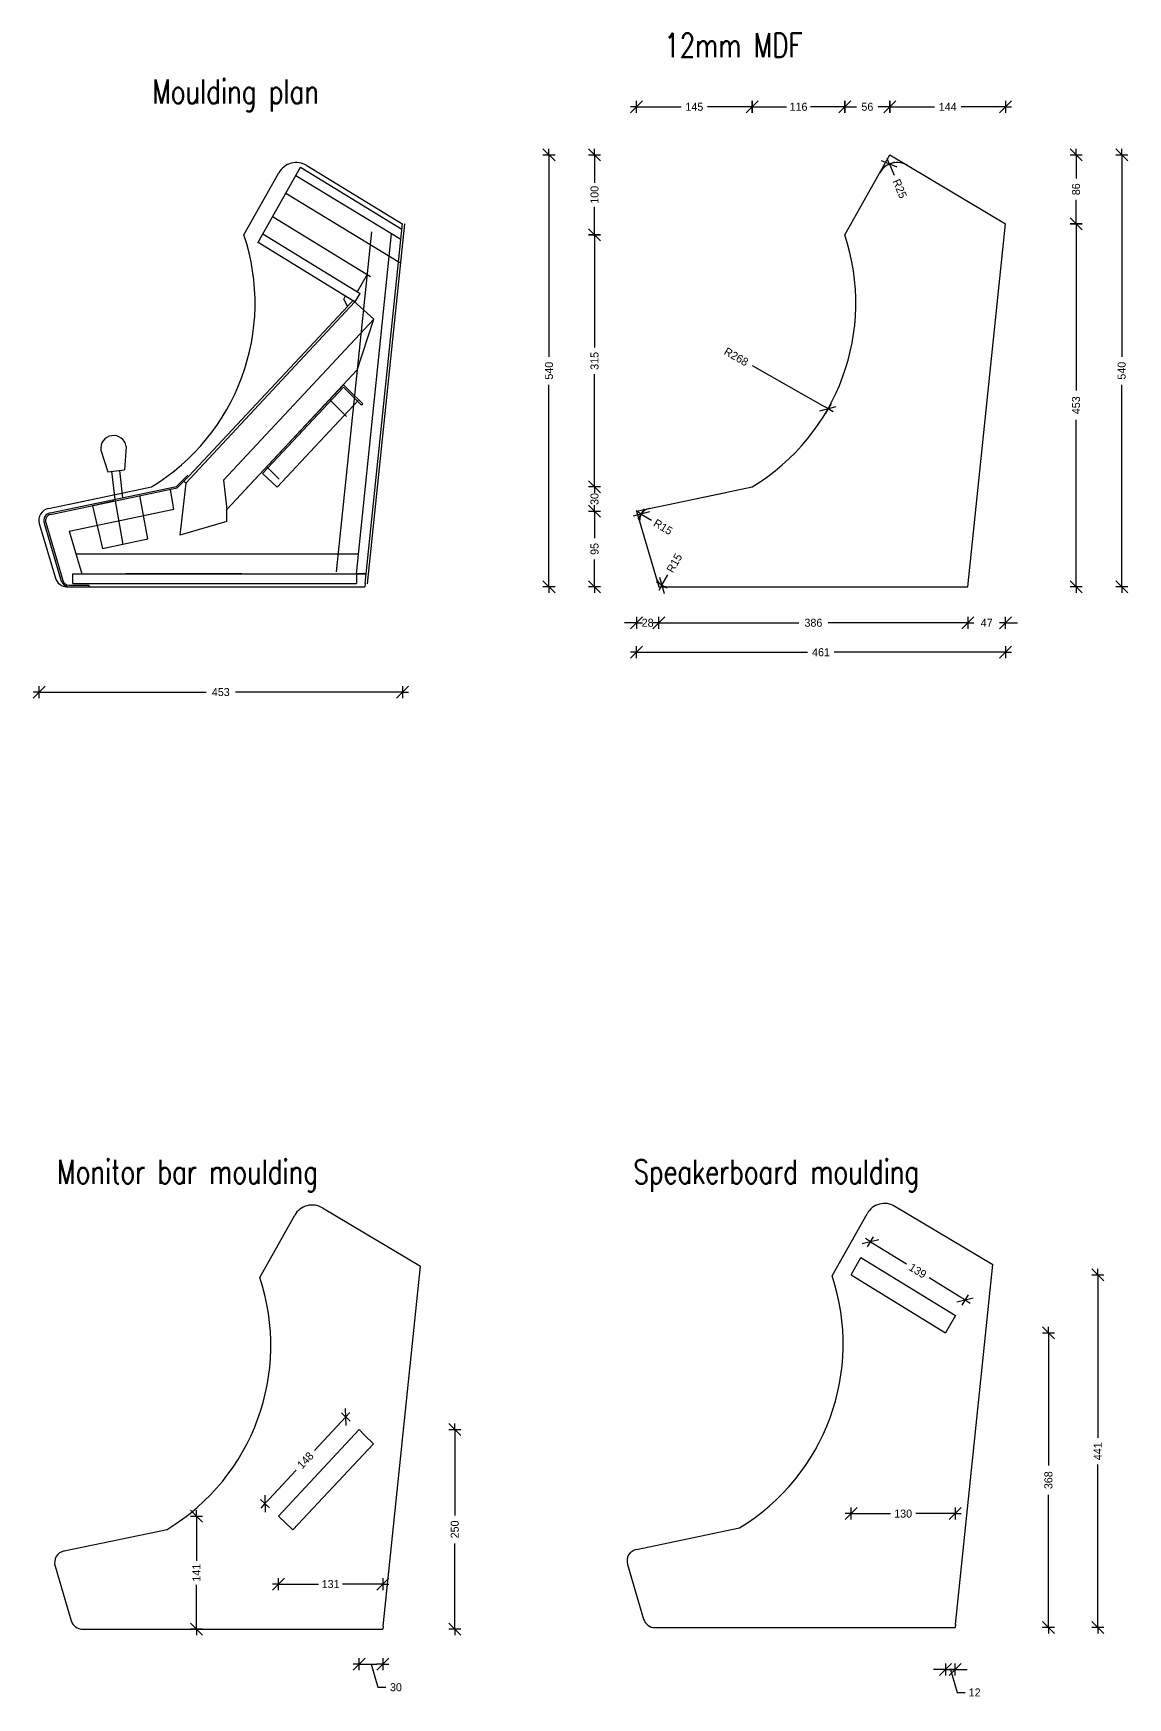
# Model space of a CAD drawing. Header units: millimetres. Extents: x 9100 to 11259, y -2398 to 2457.
# Drawn here: x 9104 to 10471, y 377 to 2457 of the extents above; entities that cross this region are included whole.
import ezdxf

# ---------------------------------------------------------------- set-up
doc = ezdxf.new("R2010")
doc.units = ezdxf.units.MM
doc.header["$LTSCALE"] = 100
doc.layers.get('0').update_dxf_attribs({"lineweight": 25})
doc.styles.add('Arch-Dim', font='romans.shx', dxfattribs={"width": 0.75})
doc.dimstyles.new('BYG', dxfattribs={"dimscale": 0, "dimtxt": 2, "dimasz": 1.5, "dimexe": 1.25, "dimexo": 0.625, "dimgap": 1, "dimtad": 0, "dimdec": 0, "dimzin": 0, "dimdsep": 46, "dimtxsty": 'Standard', "dimblk1": 'BTSKRAM', "dimblk2": 'BTSKRAM', "dimsah": 1, "dimcen": 1.5, "dimse1": 1, "dimse2": 1, "dimadec": 0, "dimazin": 0, "dimtfac": 1, "dimtdec": 0, "dimtofl": 0, "dimtmove": 1, "dimatfit": 3, "dimldrblk": 'BTSKRAM', "dimfxl": 1, "dimtolj": 1, "dimtzin": 0, "dimarcsym": 0})

# ---------------------------------------------------------------- blocks, each defined once
blk = doc.blocks.new('BTSKRAM')
for p, q in [((-1, -1), (1, 1)), ((0, 0), (-1, 0)), ((0, 1), (0, -1)), ((0, 0), (1, 0))]:
    blk.add_line(p, q)
blk = doc.blocks.new('*D29')
at = {"color": 0, "lineweight": -2, "transparency": 16777216}
for p, q in [((9118.6, 1633.8), (9319.5, 1633.8)), ((9557.1, 1633.8), (9356.2, 1633.8))]:
    blk.add_line(p, q, dxfattribs=at)
at = {"layer": 'Defpoints', "color": 0, "transparency": 16777216}
for p in [(9564.6, 2218.9), (9111.1, 1844.4), (9564.6, 1633.8)]:
    blk.add_point(p, dxfattribs=at)
at = {"color": 0, "lineweight": -2, "transparency": 16777216, "xscale": 7.5, "yscale": 7.5, "zscale": 7.5, "rotation": 180}
blk.add_blockref('BTSKRAM', (9111.1, 1633.8), dxfattribs=at)
at = {"color": 0, "lineweight": -2, "transparency": 16777216, "xscale": 7.5, "yscale": 7.5, "zscale": 7.5}
blk.add_blockref('BTSKRAM', (9564.6, 1633.8), dxfattribs=at)
at = {"color": 0, "transparency": 16777216, "insert": (9337.8, 1633.8), "char_height": 10, "attachment_point": 5}
blk.add_mtext('\\A1;453', dxfattribs=at)
blk = doc.blocks.new('*D30')
at = {"color": 0, "lineweight": -2, "transparency": 16777216}
for p, q in [((9849.5, 1720.4), (9842, 1720.4)), ((9892.5, 1720.4), (9900, 1720.4))]:
    blk.add_line(p, q, dxfattribs=at)
at = {"layer": 'Defpoints', "color": 0, "transparency": 16777216}
for p in [(9857, 1860), (9885, 1765.5), (9885, 1720.4)]:
    blk.add_point(p, dxfattribs=at)
at = {"color": 0, "lineweight": -2, "transparency": 16777216, "xscale": 7.5, "yscale": 7.5, "zscale": 7.5}
blk.add_blockref('BTSKRAM', (9857, 1720.4), dxfattribs=at)
at = {"color": 0, "lineweight": -2, "transparency": 16777216, "xscale": 7.5, "yscale": 7.5, "zscale": 7.5, "rotation": 180}
blk.add_blockref('BTSKRAM', (9885, 1720.4), dxfattribs=at)
at = {"color": 0, "transparency": 16777216, "insert": (9871, 1720.4), "char_height": 10, "attachment_point": 5}
blk.add_mtext('\\A1;28', dxfattribs=at)
blk = doc.blocks.new('*D31')
at = {"color": 0, "lineweight": -2, "transparency": 16777216}
for p, q in [((9892.5, 1720.4), (10059.7, 1720.4)), ((10263.6, 1720.4), (10096.4, 1720.4))]:
    blk.add_line(p, q, dxfattribs=at)
at = {"layer": 'Defpoints', "color": 0, "transparency": 16777216}
for p in [(9885, 1765.5), (10271.1, 1765.5), (10271.1, 1720.4)]:
    blk.add_point(p, dxfattribs=at)
at = {"color": 0, "lineweight": -2, "transparency": 16777216, "xscale": 7.5, "yscale": 7.5, "zscale": 7.5, "rotation": 180}
blk.add_blockref('BTSKRAM', (9885, 1720.4), dxfattribs=at)
at = {"color": 0, "lineweight": -2, "transparency": 16777216, "xscale": 7.5, "yscale": 7.5, "zscale": 7.5}
blk.add_blockref('BTSKRAM', (10271.1, 1720.4), dxfattribs=at)
at = {"color": 0, "transparency": 16777216, "insert": (10078.1, 1720.4), "char_height": 10, "attachment_point": 5}
blk.add_mtext('\\A1;386', dxfattribs=at)
blk = doc.blocks.new('*D32')
at = {"color": 0, "lineweight": -2, "transparency": 16777216}
for p, q in [((10263.6, 1720.4), (10256.1, 1720.4)), ((10325.6, 1720.4), (10333.1, 1720.4))]:
    blk.add_line(p, q, dxfattribs=at)
at = {"layer": 'Defpoints', "color": 0, "transparency": 16777216}
for p in [(10318.1, 2218.9), (10271.1, 1765.5), (10318.1, 1720.4)]:
    blk.add_point(p, dxfattribs=at)
at = {"color": 0, "lineweight": -2, "transparency": 16777216, "xscale": 7.5, "yscale": 7.5, "zscale": 7.5}
blk.add_blockref('BTSKRAM', (10271.1, 1720.4), dxfattribs=at)
at = {"color": 0, "lineweight": -2, "transparency": 16777216, "xscale": 7.5, "yscale": 7.5, "zscale": 7.5, "rotation": 180}
blk.add_blockref('BTSKRAM', (10318.1, 1720.4), dxfattribs=at)
at = {"color": 0, "transparency": 16777216, "insert": (10294.6, 1720.4), "char_height": 10, "attachment_point": 5}
blk.add_mtext('\\A1;47', dxfattribs=at)
blk = doc.blocks.new('*D33')
at = {"color": 0, "lineweight": -2, "transparency": 16777216}
for p, q in [((9804.7, 1852.5), (9804.7, 1826)), ((9804.7, 1773), (9804.7, 1799.4))]:
    blk.add_line(p, q, dxfattribs=at)
at = {"layer": 'Defpoints', "color": 0, "transparency": 16777216}
for p in [(9804.7, 1860), (9857, 1860), (9885, 1765.5)]:
    blk.add_point(p, dxfattribs=at)
at = {"color": 0, "lineweight": -2, "transparency": 16777216, "xscale": 7.5, "yscale": 7.5, "zscale": 7.5}
for p, rotation in [((9804.7, 1860), 90), ((9804.7, 1765.5), 270)]:
    blk.add_blockref('BTSKRAM', p, dxfattribs=dict(at, rotation=rotation))
at = {"color": 0, "transparency": 16777216, "insert": (9804.7, 1812.7), "char_height": 10, "attachment_point": 5, "rotation": 90}
blk.add_mtext('\\A1;95', dxfattribs=at)
blk = doc.blocks.new('*D34')
at = {"color": 0, "lineweight": -2, "transparency": 16777216}
for p, q in [((9804.7, 1897.8), (9804.7, 1905.3)), ((9804.7, 1852.5), (9804.7, 1845))]:
    blk.add_line(p, q, dxfattribs=at)
at = {"layer": 'Defpoints', "color": 0, "transparency": 16777216}
for p in [(9804.7, 1890.3), (10001.7, 1890.3), (9857, 1860)]:
    blk.add_point(p, dxfattribs=at)
at = {"color": 0, "lineweight": -2, "transparency": 16777216, "xscale": 7.5, "yscale": 7.5, "zscale": 7.5}
for p, rotation in [((9804.7, 1890.3), 270), ((9804.7, 1860), 90)]:
    blk.add_blockref('BTSKRAM', p, dxfattribs=dict(at, rotation=rotation))
at = {"color": 0, "transparency": 16777216, "insert": (9804.7, 1875.1), "char_height": 10, "attachment_point": 5, "rotation": 90}
blk.add_mtext('\\A1;30', dxfattribs=at)
blk = doc.blocks.new('*D35')
at = {"color": 0, "lineweight": -2, "transparency": 16777216}
for p, q in [((9804.7, 2197.6), (9804.7, 2064.4)), ((9804.7, 1897.8), (9804.7, 2031))]:
    blk.add_line(p, q, dxfattribs=at)
at = {"layer": 'Defpoints', "color": 0, "transparency": 16777216}
for p in [(9804.7, 2205.1), (10117.3, 2205.1), (10001.7, 1890.3)]:
    blk.add_point(p, dxfattribs=at)
at = {"color": 0, "lineweight": -2, "transparency": 16777216, "xscale": 7.5, "yscale": 7.5, "zscale": 7.5}
for p, rotation in [((9804.7, 2205.1), 90), ((9804.7, 1890.3), 270)]:
    blk.add_blockref('BTSKRAM', p, dxfattribs=dict(at, rotation=rotation))
at = {"color": 0, "transparency": 16777216, "insert": (9804.7, 2047.7), "char_height": 10, "attachment_point": 5, "rotation": 90}
blk.add_mtext('\\A1;315', dxfattribs=at)
blk = doc.blocks.new('*D36')
at = {"color": 0, "lineweight": -2, "transparency": 16777216}
for p, q in [((9804.7, 2297.8), (9804.7, 2270.2)), ((9804.7, 2212.6), (9804.7, 2240.2))]:
    blk.add_line(p, q, dxfattribs=at)
at = {"layer": 'Defpoints', "color": 0, "transparency": 16777216}
for p in [(9804.7, 2305.3), (10173.7, 2305.3), (10117.3, 2205.1)]:
    blk.add_point(p, dxfattribs=at)
at = {"color": 0, "lineweight": -2, "transparency": 16777216, "xscale": 7.5, "yscale": 7.5, "zscale": 7.5}
for p, rotation in [((9804.7, 2305.3), 90), ((9804.7, 2205.1), 270)]:
    blk.add_blockref('BTSKRAM', p, dxfattribs=dict(at, rotation=rotation))
at = {"color": 0, "transparency": 16777216, "insert": (9804.7, 2255.2), "char_height": 10, "attachment_point": 5, "rotation": 90}
blk.add_mtext('\\A1;100', dxfattribs=at)
blk = doc.blocks.new('*D37')
at = {"color": 0, "lineweight": -2, "transparency": 16777216}
for p, q in [((9864.5, 2365.1), (9912.7, 2365.1)), ((9994.2, 2365.1), (9946, 2365.1))]:
    blk.add_line(p, q, dxfattribs=at)
at = {"layer": 'Defpoints', "color": 0, "transparency": 16777216}
for p in [(10001.7, 2365.1), (10001.7, 1890.3), (9857, 1860)]:
    blk.add_point(p, dxfattribs=at)
at = {"color": 0, "lineweight": -2, "transparency": 16777216, "xscale": 7.5, "yscale": 7.5, "zscale": 7.5, "rotation": 180}
blk.add_blockref('BTSKRAM', (9857, 2365.1), dxfattribs=at)
at = {"color": 0, "lineweight": -2, "transparency": 16777216, "xscale": 7.5, "yscale": 7.5, "zscale": 7.5}
blk.add_blockref('BTSKRAM', (10001.7, 2365.1), dxfattribs=at)
at = {"color": 0, "transparency": 16777216, "insert": (9929.4, 2365.1), "char_height": 10, "attachment_point": 5}
blk.add_mtext('\\A1;145', dxfattribs=at)
blk = doc.blocks.new('*D38')
at = {"color": 0, "lineweight": -2, "transparency": 16777216}
for p, q in [((10009.2, 2365.1), (10044.5, 2365.1)), ((10109.8, 2365.1), (10074.5, 2365.1))]:
    blk.add_line(p, q, dxfattribs=at)
at = {"layer": 'Defpoints', "color": 0, "transparency": 16777216}
for p in [(10117.3, 2365.1), (10117.3, 2205.1), (10001.7, 1890.3)]:
    blk.add_point(p, dxfattribs=at)
at = {"color": 0, "lineweight": -2, "transparency": 16777216, "xscale": 7.5, "yscale": 7.5, "zscale": 7.5, "rotation": 180}
blk.add_blockref('BTSKRAM', (10001.7, 2365.1), dxfattribs=at)
at = {"color": 0, "lineweight": -2, "transparency": 16777216, "xscale": 7.5, "yscale": 7.5, "zscale": 7.5}
blk.add_blockref('BTSKRAM', (10117.3, 2365.1), dxfattribs=at)
at = {"color": 0, "transparency": 16777216, "insert": (10059.5, 2365.1), "char_height": 10, "attachment_point": 5}
blk.add_mtext('\\A1;116', dxfattribs=at)
blk = doc.blocks.new('*D39')
at = {"color": 0, "lineweight": -2, "transparency": 16777216}
for p, q in [((10124.8, 2365.1), (10132.1, 2365.1)), ((10166.2, 2365.1), (10158.8, 2365.1))]:
    blk.add_line(p, q, dxfattribs=at)
at = {"layer": 'Defpoints', "color": 0, "transparency": 16777216}
for p in [(10173.7, 2365.1), (10173.7, 2305.3), (10117.3, 2205.1)]:
    blk.add_point(p, dxfattribs=at)
at = {"color": 0, "lineweight": -2, "transparency": 16777216, "xscale": 7.5, "yscale": 7.5, "zscale": 7.5, "rotation": 180}
blk.add_blockref('BTSKRAM', (10117.3, 2365.1), dxfattribs=at)
at = {"color": 0, "lineweight": -2, "transparency": 16777216, "xscale": 7.5, "yscale": 7.5, "zscale": 7.5}
blk.add_blockref('BTSKRAM', (10173.7, 2365.1), dxfattribs=at)
at = {"color": 0, "transparency": 16777216, "insert": (10145.5, 2365.1), "char_height": 10, "attachment_point": 5}
blk.add_mtext('\\A1;56', dxfattribs=at)
blk = doc.blocks.new('*D40')
at = {"color": 0, "lineweight": -2, "transparency": 16777216}
for p, q in [((10181.2, 2365.1), (10229.2, 2365.1)), ((10310.6, 2365.1), (10262.6, 2365.1))]:
    blk.add_line(p, q, dxfattribs=at)
at = {"layer": 'Defpoints', "color": 0, "transparency": 16777216}
for p in [(10318.1, 2365.1), (10173.7, 2305.3), (10318.1, 2218.9)]:
    blk.add_point(p, dxfattribs=at)
at = {"color": 0, "lineweight": -2, "transparency": 16777216, "xscale": 7.5, "yscale": 7.5, "zscale": 7.5, "rotation": 180}
blk.add_blockref('BTSKRAM', (10173.7, 2365.1), dxfattribs=at)
at = {"color": 0, "lineweight": -2, "transparency": 16777216, "xscale": 7.5, "yscale": 7.5, "zscale": 7.5}
blk.add_blockref('BTSKRAM', (10318.1, 2365.1), dxfattribs=at)
at = {"color": 0, "transparency": 16777216, "insert": (10245.9, 2365.1), "char_height": 10, "attachment_point": 5}
blk.add_mtext('\\A1;144', dxfattribs=at)
blk = doc.blocks.new('*D41')
at = {"color": 0, "lineweight": -2, "transparency": 16777216}
for p, q in [((10406.2, 2297.8), (10406.2, 2275.5)), ((10406.2, 2226.4), (10406.2, 2248.8))]:
    blk.add_line(p, q, dxfattribs=at)
at = {"layer": 'Defpoints', "color": 0, "transparency": 16777216}
for p in [(10173.7, 2305.3), (10318.1, 2218.9), (10406.2, 2218.9)]:
    blk.add_point(p, dxfattribs=at)
at = {"color": 0, "lineweight": -2, "transparency": 16777216, "xscale": 7.5, "yscale": 7.5, "zscale": 7.5}
for p, rotation in [((10406.2, 2305.3), 90), ((10406.2, 2218.9), 270)]:
    blk.add_blockref('BTSKRAM', p, dxfattribs=dict(at, rotation=rotation))
at = {"color": 0, "transparency": 16777216, "insert": (10406.2, 2262.1), "char_height": 10, "attachment_point": 5, "rotation": 90}
blk.add_mtext('\\A1;86', dxfattribs=at)
blk = doc.blocks.new('*D42')
at = {"color": 0, "lineweight": -2, "transparency": 16777216}
for p, q in [((10406.2, 2211.4), (10406.2, 2010.5)), ((10406.2, 1773), (10406.2, 1973.9))]:
    blk.add_line(p, q, dxfattribs=at)
at = {"layer": 'Defpoints', "color": 0, "transparency": 16777216}
for p in [(10318.1, 2218.9), (10271.1, 1765.5), (10406.2, 1765.5)]:
    blk.add_point(p, dxfattribs=at)
at = {"color": 0, "lineweight": -2, "transparency": 16777216, "xscale": 7.5, "yscale": 7.5, "zscale": 7.5}
for p, rotation in [((10406.2, 2218.9), 90), ((10406.2, 1765.5), 270)]:
    blk.add_blockref('BTSKRAM', p, dxfattribs=dict(at, rotation=rotation))
at = {"color": 0, "transparency": 16777216, "insert": (10406.2, 1992.2), "char_height": 10, "attachment_point": 5, "rotation": 90}
blk.add_mtext('\\A1;453', dxfattribs=at)
blk = doc.blocks.new('*D43')
at = {"color": 0, "lineweight": -2, "transparency": 16777216}
for p, q in [((9864.5, 1683.6), (10070.9, 1683.6)), ((10310.6, 1683.6), (10104.2, 1683.6))]:
    blk.add_line(p, q, dxfattribs=at)
at = {"layer": 'Defpoints', "color": 0, "transparency": 16777216}
for p in [(10318.1, 2218.9), (9857, 1860), (10318.1, 1683.6)]:
    blk.add_point(p, dxfattribs=at)
at = {"color": 0, "lineweight": -2, "transparency": 16777216, "xscale": 7.5, "yscale": 7.5, "zscale": 7.5, "rotation": 180}
blk.add_blockref('BTSKRAM', (9857, 1683.6), dxfattribs=at)
at = {"color": 0, "lineweight": -2, "transparency": 16777216, "xscale": 7.5, "yscale": 7.5, "zscale": 7.5}
blk.add_blockref('BTSKRAM', (10318.1, 1683.6), dxfattribs=at)
at = {"color": 0, "transparency": 16777216, "insert": (10087.6, 1683.6), "char_height": 10, "attachment_point": 5}
blk.add_mtext('\\A1;461', dxfattribs=at)
blk = doc.blocks.new('*D44')
at = {"color": 0, "lineweight": -2, "transparency": 16777216}
for p, q in [((9747.8, 2297.8), (9747.8, 2052.9)), ((9747.8, 1773), (9747.8, 2017.9))]:
    blk.add_line(p, q, dxfattribs=at)
at = {"layer": 'Defpoints', "color": 0, "transparency": 16777216}
for p in [(9747.8, 2305.3), (10173.7, 2305.3), (9885, 1765.5)]:
    blk.add_point(p, dxfattribs=at)
at = {"color": 0, "lineweight": -2, "transparency": 16777216, "xscale": 7.5, "yscale": 7.5, "zscale": 7.5}
for p, rotation in [((9747.8, 2305.3), 90), ((9747.8, 1765.5), 270)]:
    blk.add_blockref('BTSKRAM', p, dxfattribs=dict(at, rotation=rotation))
at = {"color": 0, "transparency": 16777216, "insert": (9747.8, 2035.4), "char_height": 10, "attachment_point": 5, "rotation": 90}
blk.add_mtext('\\A1;540', dxfattribs=at)
blk = doc.blocks.new('*D45')
at = {"color": 0, "lineweight": -2, "transparency": 16777216}
blk.add_line((10089.9, 1991.7), (10002, 2041.3), dxfattribs=at)
at = {"layer": 'Defpoints', "color": 0, "transparency": 16777216}
for p in [(9862.6, 2120), (10096.4, 1988)]:
    blk.add_point(p, dxfattribs=at)
at = {"color": 0, "lineweight": -2, "transparency": 16777216, "xscale": 7.5, "yscale": 7.5, "zscale": 7.5, "rotation": 330.5556707138302}
blk.add_blockref('BTSKRAM', (10096.4, 1988), dxfattribs=at)
at = {"color": 0, "transparency": 16777216, "insert": (9981.7, 2052.8), "char_height": 10, "attachment_point": 5, "rotation": 330.5557}
blk.add_mtext('\\A1;R268', dxfattribs=at)
blk = doc.blocks.new('*D46')
at = {"color": 0, "lineweight": -2, "transparency": 16777216}
blk.add_line((10173.1, 2293.6), (10178.9, 2279.7), dxfattribs=at)
at = {"layer": 'Defpoints', "color": 0, "transparency": 16777216}
for p in [(10173.1, 2293.6), (10182.8, 2270.5)]:
    blk.add_point(p, dxfattribs=at)
at = {"color": 0, "lineweight": -2, "transparency": 16777216, "xscale": 7.5, "yscale": 7.5, "zscale": 7.5, "rotation": 112.7223421469014}
blk.add_blockref('BTSKRAM', (10173.1, 2293.6), dxfattribs=at)
at = {"color": 0, "transparency": 16777216, "insert": (10186, 2262.8), "char_height": 10, "attachment_point": 5, "rotation": 292.7223}
blk.add_mtext('\\A1;R25', dxfattribs=at)
blk = doc.blocks.new('*D47')
at = {"color": 0, "lineweight": -2, "transparency": 16777216}
blk.add_line((9863.1, 1856.3), (9876, 1848.6), dxfattribs=at)
at = {"layer": 'Defpoints', "color": 0, "transparency": 16777216}
for p in [(9863.1, 1856.3), (9876, 1848.6)]:
    blk.add_point(p, dxfattribs=at)
at = {"color": 0, "lineweight": -2, "transparency": 16777216, "xscale": 7.5, "yscale": 7.5, "zscale": 7.5, "rotation": 149.2691850787124}
blk.add_blockref('BTSKRAM', (9863.1, 1856.3), dxfattribs=at)
at = {"color": 0, "transparency": 16777216, "insert": (9890.3, 1840.1), "char_height": 10, "attachment_point": 5, "rotation": 329.2692}
blk.add_mtext('\\A1;R15', dxfattribs=at)
blk = doc.blocks.new('*D48')
at = {"color": 0, "lineweight": -2, "transparency": 16777216}
blk.add_line((9888.8, 1767.4), (9896.2, 1780.5), dxfattribs=at)
at = {"layer": 'Defpoints', "color": 0, "transparency": 16777216}
for p in [(9896.2, 1780.5), (9888.8, 1767.4)]:
    blk.add_point(p, dxfattribs=at)
at = {"color": 0, "lineweight": -2, "transparency": 16777216, "xscale": 7.5, "yscale": 7.5, "zscale": 7.5, "rotation": 240.616136057377}
blk.add_blockref('BTSKRAM', (9888.8, 1767.4), dxfattribs=at)
at = {"color": 0, "transparency": 16777216, "insert": (9904.4, 1795), "char_height": 10, "attachment_point": 5, "rotation": 60.6161}
blk.add_mtext('\\A1;R15', dxfattribs=at)
blk = doc.blocks.new('*D49')
at = {"color": 0, "lineweight": -2, "transparency": 16777216}
for p, q in [((9630.1, 704.9), (9630.1, 605.1)), ((9630.1, 470.3), (9630.1, 570.1))]:
    blk.add_line(p, q, dxfattribs=at)
at = {"layer": 'Defpoints', "color": 0, "transparency": 16777216}
for p in [(9510.7, 712.4), (9540.3, 462.8), (9630.1, 462.8)]:
    blk.add_point(p, dxfattribs=at)
at = {"color": 0, "lineweight": -2, "transparency": 16777216, "xscale": 7.5, "yscale": 7.5, "zscale": 7.5}
for p, rotation in [((9630.1, 712.4), 90), ((9630.1, 462.8), 270)]:
    blk.add_blockref('BTSKRAM', p, dxfattribs=dict(at, rotation=rotation))
at = {"color": 0, "transparency": 16777216, "insert": (9630.1, 587.6), "char_height": 10, "attachment_point": 5, "rotation": 90}
blk.add_mtext('\\A1;250', dxfattribs=at)
blk = doc.blocks.new('*D50')
at = {"color": 0, "lineweight": -2, "transparency": 16777216}
for p, q in [((9518.2, 419.1), (9532.8, 419.1)), ((9525.5, 419.1), (9534.1, 390.4)), ((9534.1, 390.4), (9544.1, 390.4))]:
    blk.add_line(p, q, dxfattribs=at)
at = {"layer": 'Defpoints', "color": 0, "transparency": 16777216}
for p in [(9510.7, 712.4), (9540.3, 462.8), (9540.3, 419.1)]:
    blk.add_point(p, dxfattribs=at)
at = {"color": 0, "lineweight": -2, "transparency": 16777216, "xscale": 7.5, "yscale": 7.5, "zscale": 7.5, "rotation": 180}
blk.add_blockref('BTSKRAM', (9510.7, 419.1), dxfattribs=at)
at = {"color": 0, "lineweight": -2, "transparency": 16777216, "xscale": 7.5, "yscale": 7.5, "zscale": 7.5}
blk.add_blockref('BTSKRAM', (9540.3, 419.1), dxfattribs=at)
at = {"color": 0, "transparency": 16777216, "insert": (9556.6, 390.4), "char_height": 10, "attachment_point": 5}
blk.add_mtext('\\A1;30', dxfattribs=at)
blk = doc.blocks.new('*D51')
at = {"color": 0, "lineweight": -2, "transparency": 16777216}
for p, q in [((9307.4, 596.7), (9307.4, 548.5)), ((9307.4, 470.3), (9307.4, 518.5))]:
    blk.add_line(p, q, dxfattribs=at)
at = {"layer": 'Defpoints', "color": 0, "transparency": 16777216}
for p in [(9409.8, 604.2), (9307.4, 462.8), (9352.8, 462.8)]:
    blk.add_point(p, dxfattribs=at)
at = {"color": 0, "lineweight": -2, "transparency": 16777216, "xscale": 7.5, "yscale": 7.5, "zscale": 7.5}
for p, rotation in [((9307.4, 604.2), 90), ((9307.4, 462.8), 270)]:
    blk.add_blockref('BTSKRAM', p, dxfattribs=dict(at, rotation=rotation))
at = {"color": 0, "transparency": 16777216, "insert": (9307.4, 533.5), "char_height": 10, "attachment_point": 5, "rotation": 90}
blk.add_mtext('\\A1;141', dxfattribs=at)
blk = doc.blocks.new('*D52')
at = {"color": 0, "lineweight": -2, "transparency": 16777216}
for p, q in [((9417.3, 519.3), (9460, 519.3)), ((9532.8, 519.3), (9490, 519.3))]:
    blk.add_line(p, q, dxfattribs=at)
at = {"layer": 'Defpoints', "color": 0, "transparency": 16777216}
for p in [(9409.8, 604.2), (9409.8, 519.3), (9540.3, 462.8)]:
    blk.add_point(p, dxfattribs=at)
at = {"color": 0, "lineweight": -2, "transparency": 16777216, "xscale": 7.5, "yscale": 7.5, "zscale": 7.5, "rotation": 180}
blk.add_blockref('BTSKRAM', (9409.8, 519.3), dxfattribs=at)
at = {"color": 0, "lineweight": -2, "transparency": 16777216, "xscale": 7.5, "yscale": 7.5, "zscale": 7.5}
blk.add_blockref('BTSKRAM', (9540.3, 519.3), dxfattribs=at)
at = {"color": 0, "transparency": 16777216, "insert": (9475, 519.3), "char_height": 10, "attachment_point": 5}
blk.add_mtext('\\A1;131', dxfattribs=at)
blk = doc.blocks.new('*D53')
at = {"color": 0, "lineweight": -2, "transparency": 16777216}
for p, q in [((9488.8, 722.6), (9454.8, 686.1)), ((9398.1, 625.3), (9432.1, 661.8))]:
    blk.add_line(p, q, dxfattribs=at)
at = {"layer": 'Defpoints', "color": 0, "transparency": 16777216}
for p in [(9493.9, 728.1), (9510.7, 712.4), (9409.8, 604.2)]:
    blk.add_point(p, dxfattribs=at)
at = {"color": 0, "lineweight": -2, "transparency": 16777216, "xscale": 7.5, "yscale": 7.5, "zscale": 7.5}
for p, rotation in [((9493.9, 728.1), 46.99062782343434), ((9393, 619.8), 226.9906278234344)]:
    blk.add_blockref('BTSKRAM', p, dxfattribs=dict(at, rotation=rotation))
at = {"color": 0, "transparency": 16777216, "insert": (9443.5, 673.9), "char_height": 10, "attachment_point": 5, "rotation": 46.9906}
blk.add_mtext('\\A1;148', dxfattribs=at)
blk = doc.blocks.new('*D54')
at = {"color": 0, "lineweight": -2, "transparency": 16777216}
for p, q in [((10235.5, 412.6), (10228, 412.6)), ((10243, 412.6), (10255.3, 412.6)), ((10249.2, 412.6), (10257.8, 383.9)), ((10262.8, 412.6), (10270.3, 412.6)), ((10257.8, 383.9), (10267.8, 383.9))]:
    blk.add_line(p, q, dxfattribs=at)
at = {"layer": 'Defpoints', "color": 0, "transparency": 16777216}
for p in [(10243, 833.3), (10255.3, 464.9), (10255.3, 412.6)]:
    blk.add_point(p, dxfattribs=at)
at = {"color": 0, "lineweight": -2, "transparency": 16777216, "xscale": 7.5, "yscale": 7.5, "zscale": 7.5}
blk.add_blockref('BTSKRAM', (10243, 412.6), dxfattribs=at)
at = {"color": 0, "lineweight": -2, "transparency": 16777216, "xscale": 7.5, "yscale": 7.5, "zscale": 7.5, "rotation": 180}
blk.add_blockref('BTSKRAM', (10255.3, 412.6), dxfattribs=at)
at = {"color": 0, "transparency": 16777216, "insert": (10279.5, 383.9), "char_height": 10, "attachment_point": 5}
blk.add_mtext('\\A1;12', dxfattribs=at)
blk = doc.blocks.new('*D55')
at = {"color": 0, "lineweight": -2, "transparency": 16777216}
for p, q in [((10371.7, 825.8), (10371.7, 667.4)), ((10371.7, 472.4), (10371.7, 630.7))]:
    blk.add_line(p, q, dxfattribs=at)
at = {"layer": 'Defpoints', "color": 0, "transparency": 16777216}
for p in [(10243, 833.3), (10255.3, 464.9), (10371.7, 464.9)]:
    blk.add_point(p, dxfattribs=at)
at = {"color": 0, "lineweight": -2, "transparency": 16777216, "xscale": 7.5, "yscale": 7.5, "zscale": 7.5}
for p, rotation in [((10371.7, 833.3), 90), ((10371.7, 464.9), 270)]:
    blk.add_blockref('BTSKRAM', p, dxfattribs=dict(at, rotation=rotation))
at = {"color": 0, "transparency": 16777216, "insert": (10371.7, 649.1), "char_height": 10, "attachment_point": 5, "rotation": 90}
blk.add_mtext('\\A1;368', dxfattribs=at)
blk = doc.blocks.new('*D56')
at = {"color": 0, "lineweight": -2, "transparency": 16777216}
for p, q in [((10132.6, 607.3), (10174.4, 607.3)), ((10247.8, 607.3), (10206, 607.3))]:
    blk.add_line(p, q, dxfattribs=at)
at = {"layer": 'Defpoints', "color": 0, "transparency": 16777216}
for p in [(10125.1, 905.7), (10125.1, 607.3), (10255.3, 464.9)]:
    blk.add_point(p, dxfattribs=at)
at = {"color": 0, "lineweight": -2, "transparency": 16777216, "xscale": 7.5, "yscale": 7.5, "zscale": 7.5, "rotation": 180}
blk.add_blockref('BTSKRAM', (10125.1, 607.3), dxfattribs=at)
at = {"color": 0, "lineweight": -2, "transparency": 16777216, "xscale": 7.5, "yscale": 7.5, "zscale": 7.5}
blk.add_blockref('BTSKRAM', (10255.3, 607.3), dxfattribs=at)
at = {"color": 0, "transparency": 16777216, "insert": (10190.2, 607.3), "char_height": 10, "attachment_point": 5}
blk.add_mtext('\\A1;130', dxfattribs=at)
blk = doc.blocks.new('*D57')
at = {"color": 0, "lineweight": -2, "transparency": 16777216}
for p, q in [((10433.3, 898.2), (10433.3, 701.9)), ((10433.3, 472.4), (10433.3, 668.6))]:
    blk.add_line(p, q, dxfattribs=at)
at = {"layer": 'Defpoints', "color": 0, "transparency": 16777216}
for p in [(10125.1, 905.7), (10255.3, 464.9), (10433.3, 464.9)]:
    blk.add_point(p, dxfattribs=at)
at = {"color": 0, "lineweight": -2, "transparency": 16777216, "xscale": 7.5, "yscale": 7.5, "zscale": 7.5}
for p, rotation in [((10433.3, 905.7), 90), ((10433.3, 464.9), 270)]:
    blk.add_blockref('BTSKRAM', p, dxfattribs=dict(at, rotation=rotation))
at = {"color": 0, "transparency": 16777216, "insert": (10433.3, 685.3), "char_height": 10, "attachment_point": 5, "rotation": 90}
blk.add_mtext('\\A1;441', dxfattribs=at)
blk = doc.blocks.new('*D58')
at = {"color": 0, "lineweight": -2, "transparency": 16777216}
for p, q in [((10155.8, 943), (10194.2, 919.4)), ((10261.1, 878.4), (10222.6, 902))]:
    blk.add_line(p, q, dxfattribs=at)
at = {"layer": 'Defpoints', "color": 0, "transparency": 16777216}
for p in [(10149.4, 947), (10137.4, 927.5), (10255.5, 855)]:
    blk.add_point(p, dxfattribs=at)
at = {"color": 0, "lineweight": -2, "transparency": 16777216, "xscale": 7.5, "yscale": 7.5, "zscale": 7.5}
for p, rotation in [((10149.4, 947), 148.4497350870203), ((10267.5, 874.4), 328.4497350870203)]:
    blk.add_blockref('BTSKRAM', p, dxfattribs=dict(at, rotation=rotation))
at = {"color": 0, "transparency": 16777216, "insert": (10208.4, 910.7), "char_height": 10, "attachment_point": 5, "rotation": 328.4497}
blk.add_mtext('\\A1;139', dxfattribs=at)
blk = doc.blocks.new('*D68')
at = {"color": 0, "lineweight": -2, "transparency": 16777216}
for p, q in [((10463.2, 2297.8), (10463.2, 2052.9)), ((10463.2, 1773), (10463.2, 2017.9))]:
    blk.add_line(p, q, dxfattribs=at)
at = {"layer": 'Defpoints', "color": 0, "transparency": 16777216}
for p in [(10173.7, 2305.3), (10328.1, 1765.5), (10463.2, 1765.5)]:
    blk.add_point(p, dxfattribs=at)
at = {"color": 0, "lineweight": -2, "transparency": 16777216, "xscale": 7.5, "yscale": 7.5, "zscale": 7.5}
for p, rotation in [((10463.2, 2305.3), 90), ((10463.2, 1765.5), 270)]:
    blk.add_blockref('BTSKRAM', p, dxfattribs=dict(at, rotation=rotation))
at = {"color": 0, "transparency": 16777216, "insert": (10463.2, 2035.4), "char_height": 10, "attachment_point": 5, "rotation": 90}
blk.add_mtext('\\A1;540', dxfattribs=at)

msp = doc.modelspace()

# ---------------------------------------------------------------- linework, layer by layer
for p, q in [((9384.1, 2195.3), (9437.4, 2289.5)), ((9437.4, 2289.5), (9563.9, 2212.3)), ((9445.2, 2291.9), (9565.2, 2218.5)), ((10117.3, 2205.1), (10173.7, 2305.3)), ((10173.7, 2305.3), (10318.1, 2218.9)), ((9366.7, 2205.1), (9410.4, 2282.7)), ((9431.5, 2279.1), (9562.6, 2199.6)), ((9419.2, 2257.3), (9561.6, 2170.7)), ((9403.4, 2227.6), (9524.9, 2153.1)), ((9390.4, 2206.3), (9511.8, 2131.7)), ((9482.3, 1784), (9526.3, 2208.8)), ((9507.2, 1781.5), (9551.2, 2206.2)), ((9518, 1769.5), (9564.6, 2219.3)), ((9521, 1769.1), (9567.6, 2218.9)), ((10271.1, 1765.5), (10318.1, 2218.9)), ((9384.4, 2195.8), (9505.5, 2121.5)), ((9520.8, 2155.6), (9508.3, 2133.9)), ((9294, 1894.7), (9505.4, 2121.4)), ((9294, 1894.7), (9505.4, 2121.4)), ((9491.3, 2124.7), (9494.2, 2129.7)), ((9496.1, 2116), (9491.3, 2124.7)), ((9503, 2123.2), (9496.1, 2116)), ((9505.4, 2121.4), (9503, 2123.2)), ((9528.8, 2099.6), (9504.2, 2122.3)), ((9505.5, 2121.5), (9511.8, 2131.7)), ((9298, 1903.6), (9496.3, 2116.2)), ((9298, 1903.6), (9496.3, 2116.2)), ((9528.8, 2099.6), (9341.3, 1898.5)), ((9507.7, 2034.9), (9528.8, 2099.6)), ((9507.7, 2035.9), (9345.4, 1861.9)), ((9367.5, 1885.6), (9491, 2017.8)), ((9367.5, 1885.6), (9491, 2017.8)), ((9498.8, 2010), (9491, 2017.8)), ((9491, 2015), (9390, 1906.8)), ((9509.3, 1998), (9408.3, 1889.7)), ((9474.5, 1998.5), (9494.7, 1978.3)), ((9474.5, 1998.5), (9494.7, 1978.3)), ((9497.4, 2008.6), (9491, 2015)), ((9497.4, 2008.6), (9513.7, 1992.3)), ((9515.1, 1993.8), (9498.8, 2010)), ((9513.7, 1992.3), (9515.1, 1993.8)), ((9188, 1936), (9196.8, 1909.1)), ((9219.6, 1940.8), (9217.6, 1911.5)), ((9395.2, 1915.3), (9410.7, 1899.8)), ((9196.8, 1909.1), (9217.6, 1911.5)), ((9205.8, 1874.6), (9201.8, 1909.7)), ((9215.6, 1876.7), (9211.7, 1910.8)), ((9282.3, 1890.7), (9296.6, 1905)), ((9282.3, 1890.7), (9296.6, 1905)), ((9283.3, 1888.9), (9298, 1903.6)), ((9283.3, 1888.9), (9298, 1903.6)), ((9294, 1894.7), (9286.7, 1830.1)), ((9294, 1894.7), (9291.6, 1897.2)), ((9294, 1894.7), (9291.6, 1897.2)), ((9341.3, 1898.5), (9345.4, 1861.9)), ((9408.3, 1889.7), (9390, 1906.8)), ((9122.4, 1863.3), (9218, 1883.3)), ((9122.4, 1863.3), (9218, 1883.3)), ((9124.7, 1857.6), (9282.3, 1890.7)), ((9124.7, 1857.6), (9282.3, 1890.7)), ((9125.1, 1855.7), (9283.3, 1888.9)), ((9125.1, 1855.7), (9283.3, 1888.9)), ((9148.8, 1868.8), (9251.1, 1890.3)), ((9148.8, 1868.8), (9251.1, 1890.3)), ((9206, 1872.7), (9177.6, 1866.7)), ((9206, 1872.7), (9177.6, 1866.7)), ((9206, 1872.7), (9215.3, 1818.4)), ((9246.8, 1825.4), (9236.7, 1879.3)), ((9279, 1862.4), (9274.8, 1887.1)), ((9857, 1860), (9968.6, 1883.3)), ((9899.3, 1868.8), (10001.7, 1890.3)), ((9148.3, 1835), (9279, 1862.4)), ((9177.6, 1866.7), (9190, 1813.3)), ((9345.2, 1847), (9345.4, 1861.9)), ((9857, 1860), (9885, 1765.5)), ((9111.1, 1844.4), (9131.2, 1776.2)), ((9111.1, 1844.4), (9131.2, 1776.2)), ((9117.1, 1845), (9138.6, 1772.6)), ((9117.1, 1845), (9138.6, 1772.6)), ((9119.1, 1845.6), (9140.5, 1773.2)), ((9119.1, 1845.6), (9140.5, 1773.2)), ((9148.3, 1835), (9164.1, 1781.5)), ((9345.2, 1847), (9286.7, 1830.1)), ((9190, 1813.3), (9246.8, 1825.4)), ((9156.7, 1806.5), (9509.8, 1806.5)), ((9152.8, 1781.5), (9507.2, 1781.5)), ((9152.8, 1769.5), (9152.8, 1781.5)), ((9152.8, 1781.5), (9507.2, 1781.5)), ((9152.8, 1769.5), (9152.8, 1781.5)), ((9152.8, 1769.5), (9507.2, 1769.5)), ((9152.8, 1769.5), (9507.2, 1769.5)), ((9364.2, 1781.5), (9219.2, 1781.5)), ((9364.2, 1781.5), (9219.2, 1781.5)), ((9507.2, 1781.5), (9519.2, 1781.5)), ((9519.2, 1781.5), (9507.2, 1781.5)), ((9507.2, 1781.5), (9507.2, 1769.5)), ((9518, 1769.5), (9517.6, 1765.4)), ((9145.6, 1765.5), (9151.9, 1765.5)), ((9145.6, 1765.5), (9151.9, 1765.5)), ((9148.2, 1767.5), (9173, 1767.5)), ((9148.2, 1767.5), (9173, 1767.5)), ((9148.2, 1765.5), (9517.6, 1765.5)), ((9148.2, 1765.5), (9517.6, 1765.5)), ((9173, 1767.5), (9173, 1765.5)), ((9173, 1767.5), (9173, 1765.5)), ((9885, 1765.5), (10271.1, 1765.5)), ((9386.4, 902.5), (9430.1, 980.1)), ((9464.9, 989.3), (9587.3, 916.7)), ((10101.4, 904.5), (10145.1, 982.1)), ((10179.9, 991.3), (10302.3, 918.7)), ((9540.7, 466.9), (9587.3, 916.7)), ((10125.1, 905.7), (10137.4, 927.5)), ((10137.4, 927.5), (10255.5, 854.9)), ((10255.7, 468.9), (10302.3, 918.7)), ((10125.1, 905.7), (10243, 833.3)), ((10255.5, 855), (10243, 833.3)), ((9510.7, 712.4), (9409.8, 604.2)), ((9517.1, 706), (9510.7, 712.4)), ((9528.4, 694.7), (9428, 587.1)), ((9517.1, 706), (9528.4, 694.7)), ((9428, 587.1), (9409.8, 604.2)), ((9142.1, 560.7), (9270.9, 587.7)), ((9857.1, 562.7), (9985.9, 589.7)), ((9130.8, 541.8), (9151, 473.6)), ((9845.8, 543.8), (9866, 475.6)), ((9165.4, 462.9), (9540.3, 462.8)), ((9540.7, 466.9), (9540.3, 462.8)), ((9880.4, 464.9), (10255.3, 464.9)), ((10255.7, 468.9), (10255.3, 464.9))]:
    msp.add_line(p, q)
for centre, radius, start, end in [((9432.2, 2270.5), 25, 58.6895, 150.7442), ((10182.8, 2270.5), 25, 58.6895, 150.7442), ((9112.1, 2120), 268.5, 301.1932, 18.4885), ((9862.6, 2120), 268.5, 301.1932, 18.4885), ((9203.8, 1938.4), 16, 8.6769, 188.6769), ((9125.5, 1848.6), 15, 101.8421, 196.4784), ((9125.5, 1848.6), 15, 101.8421, 196.4784), ((9126.7, 1847.9), 10, 101.8421, 196.4784), ((9126.7, 1847.9), 10, 101.8421, 196.4784), ((9126.7, 1847.9), 8, 101.8421, 196.4784), ((9126.7, 1847.9), 8, 101.8421, 196.4784), ((9876, 1848.6), 15, 101.8421, 196.4784), ((9145.6, 1780.5), 15, 196.4784, 270), ((9145.6, 1780.5), 15, 196.4784, 270), ((9148.2, 1775.5), 10, 196.4784, 270), ((9148.2, 1775.5), 10, 196.4784, 270), ((9148.2, 1775.5), 8, 196.4784, 270), ((9148.2, 1775.5), 8, 196.4784, 270), ((9896.2, 1780.5), 15, 196.4784, 270), ((9451.9, 967.9), 25, 58.6895, 150.7442), ((10166.9, 969.9), 25, 58.6895, 150.7442), ((9131.8, 817.4), 268.5, 301.1932, 18.4885), ((9846.8, 819.4), 268.5, 301.1932, 18.4885), ((9860.2, 548), 15, 101.8421, 196.4784), ((9145.2, 546), 15, 101.8421, 196.4784), ((9165.4, 477.9), 15, 196.4784, 270), ((9880.4, 479.9), 15, 196.4784, 270)]:
    msp.add_arc(centre, radius, start, end)

# ---------------------------------------------------------------- texts
at = {"char_height": 30, "width": 870.418, "attachment_point": 1, "style": 'Arch-Dim'}
for s, insert in [('12mm MDF', (9891.8, 2457)), ('Moulding plan', (9252.2, 2399.2)), ('Monitor bar moulding', (9133.4, 1049.5)), ('Speakerboard moulding', (9853.4, 1049.5))]:
    msp.add_mtext(s, dxfattribs=dict(at, insert=insert))

# ---------------------------------------------------------------- dimensions: what is measured, and where the dimension line sits
for base, p1, p2, picture, middle in [((10001.7, 2365.1), (9857, 1860), (10001.7, 1890.3), '*D37', (9929.4, 2365.1)), ((10117.3, 2365.1), (10001.7, 1890.3), (10117.3, 2205.1), '*D38', (10059.5, 2365.1)), ((10173.7, 2365.1), (10117.3, 2205.1), (10173.7, 2305.3), '*D39', (10145.5, 2365.1)), ((10318.1, 2365.1), (10173.7, 2305.3), (10318.1, 2218.9), '*D40', (10245.9, 2365.1)), ((9564.5515, 1633.8491), (9111.083, 1844.3563), (9564.5515, 2218.9285), '*D29', (9337.8173, 1633.8491)), ((10318.1, 1683.6), (9857, 1860), (10318.1, 2218.9), '*D43', (10087.6, 1683.6)), ((10318.1, 1720.4), (10271.1, 1765.5), (10318.1, 2218.9), '*D32', (10294.6, 1720.4)), ((9885, 1720.4), (9857, 1860), (9885, 1765.5), '*D30', (9871, 1720.4)), ((10271.1, 1720.4), (9885, 1765.5), (10271.1, 1765.5), '*D31', (10078.1, 1720.4)), ((10125.1, 607.3), (10255.3, 464.9), (10125.1, 905.7), '*D56', (10190.2, 607.3)), ((10255.3, 412.6), (10243, 833.3), (10255.3, 464.9), '*D54', (10272.8, 383.9)), ((9540.3, 419.1), (9510.7, 712.4), (9540.3, 462.8), '*D50', (9549.1, 390.4)), ((9409.7534, 519.3133), (9540.311, 462.7915), (9409.7534, 604.1965), '*D52', (9475.0322, 519.3133))]:
    dim = msp.add_linear_dim(base=base, p1=p1, p2=p2, dimstyle='BYG', override={"dimscale": 5})
    dim.commit()
    dim.dimension.update_dxf_attribs({"geometry": picture, "text_midpoint": middle})
for base, p1, p2, picture, middle in [((9747.8, 2305.3), (9885, 1765.5), (10173.7, 2305.3), '*D44', (9747.8, 2035.4)), ((9804.7, 2305.3), (10117.3, 2205.1), (10173.7, 2305.3), '*D36', (9804.7, 2255.2)), ((10406.2, 2218.9), (10173.7, 2305.3), (10318.1, 2218.9), '*D41', (10406.2, 2262.1)), ((10463.2, 1765.5), (10173.7, 2305.3), (10328.1, 1765.5), '*D68', (10463.2, 2035.4)), ((10406.2, 1765.5), (10318.1, 2218.9), (10271.1, 1765.5), '*D42', (10406.2, 1992.2)), ((9804.7, 2205.1), (10001.7, 1890.3), (10117.3, 2205.1), '*D35', (9804.7, 2047.7)), ((9804.7, 1890.3), (9857, 1860), (10001.7, 1890.3), '*D34', (9804.7, 1875.1)), ((9804.6941, 1859.9539), (9884.9738, 1765.4523), (9857.02, 1859.9539), '*D33', (9804.6941, 1812.7031)), ((10433.3, 464.9), (10125.1, 905.7), (10255.3, 464.9), '*D57', (10433.3, 685.3)), ((10371.7, 464.9), (10243, 833.3), (10255.3, 464.9), '*D55', (10371.7, 649.1)), ((9630.1, 462.8), (9510.7, 712.4), (9540.3, 462.8), '*D49', (9630.1, 587.6)), ((9307.4, 462.8), (9409.8, 604.2), (9352.8, 462.8), '*D51', (9307.4, 533.5))]:
    dim = msp.add_linear_dim(base=base, p1=p1, p2=p2, angle=90, dimstyle='BYG', override={"dimscale": 5})
    dim.commit()
    dim.dimension.update_dxf_attribs({"geometry": picture, "text_midpoint": middle})
for center, mpoint, picture, middle in [((10182.8, 2270.5), (10173.1, 2293.6), '*D46', (10186, 2262.8)), ((9862.6, 2120), (10096.4, 1988), '*D45', (9981.7, 2052.8)), ((9876, 1848.6), (9863.1, 1856.3), '*D47', (9890.3, 1840.1)), ((9896.2, 1780.5), (9888.8, 1767.4), '*D48', (9904.4, 1795))]:
    dim = msp.add_radius_dim(center=center, mpoint=mpoint, dimstyle='BYG', override={"dimscale": 5})
    dim.commit()
    dim.dimension.update_dxf_attribs({"geometry": picture, "text_midpoint": middle, "dimtype": 164})
for p1, p2, distance, picture, middle in [((10255.5, 855), (10137.4, 927.5), -22.9, '*D58', (10208.4, 910.7)), ((9409.8, 604.2), (9510.7, 712.4), 22.9, '*D53', (9443.5, 673.9))]:
    dim = msp.add_aligned_dim(p1=p1, p2=p2, distance=distance, dimstyle='BYG', override={"dimscale": 5})
    dim.commit()
    dim.dimension.update_dxf_attribs({"geometry": picture, "text_midpoint": middle})

doc.saveas('drawing.dxf')
